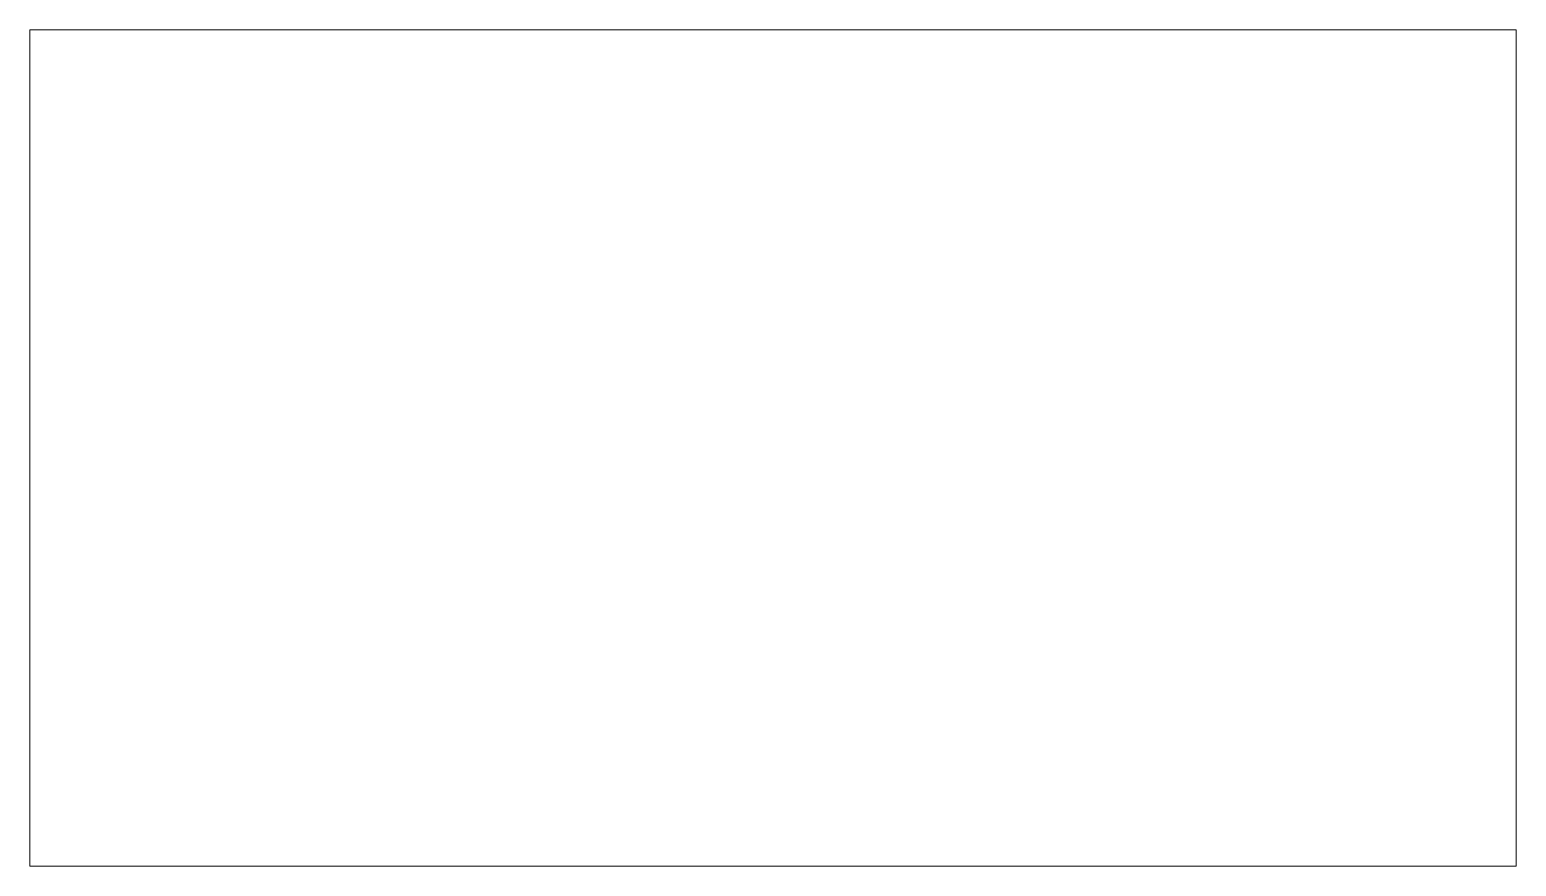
# Model space of a CAD drawing. Header units: metres. Extents: x 0 to 1.35, y -0.76 to 0.
import ezdxf

# ---------------------------------------------------------------- set-up
doc = ezdxf.new("R2010")
doc.units = ezdxf.units.M
doc.header["$MEASUREMENT"] = 0
doc.header["$XCLIPFRAME"] = 0
picture_1 = doc.add_image_def('image1.png', size_in_pixel=(3840, 2160))

msp = doc.modelspace()

# ---------------------------------------------------------------- pictures from other files: only their frames are drawn
at = {"color": 7, "linetype": 'Continuous', "lineweight": 0}
image = msp.add_image(picture_1, insert=(0, -0.762), size_in_units=(1.3547, 0.762), dxfattribs=at)
image.set_boundary_path([(-0.5, -0.5), (-0.5, 2159.5), (3839.5, 2159.5), (3839.5, -0.5), (-0.5, -0.5)])

doc.saveas('drawing.dxf')
